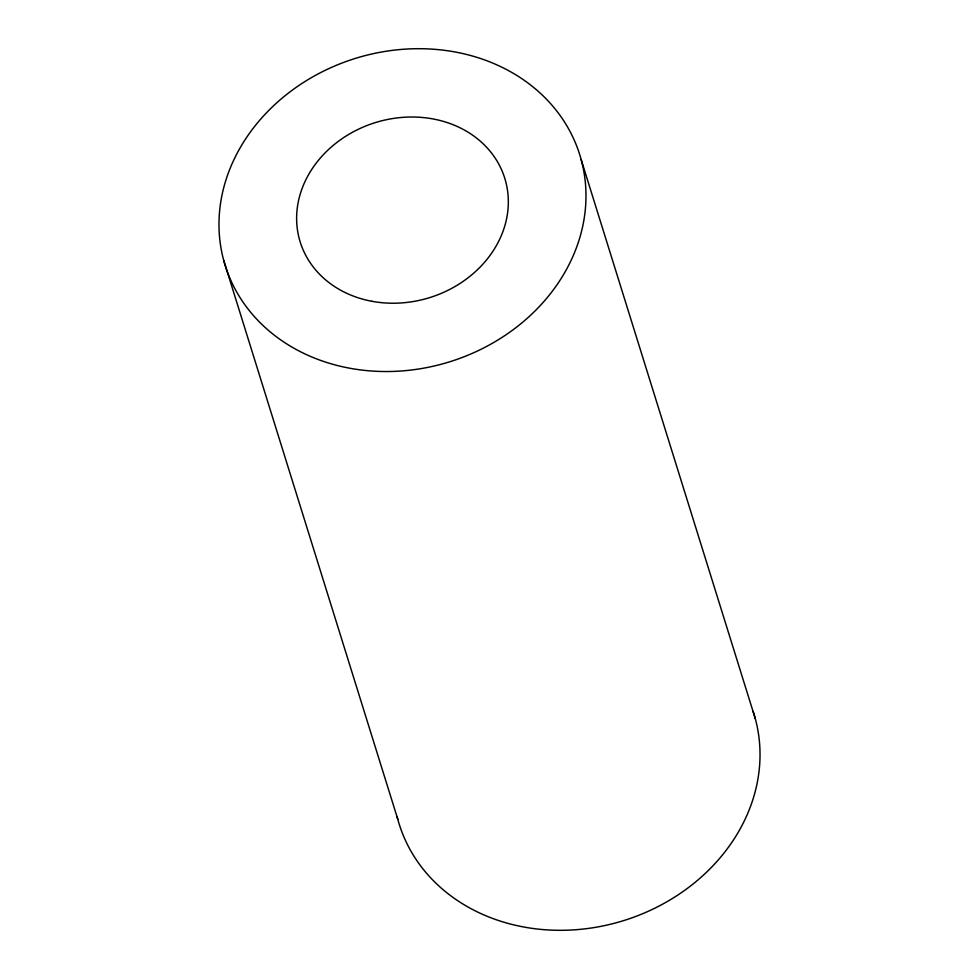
<?xml version="1.0" encoding="UTF-8"?>
<svg xmlns="http://www.w3.org/2000/svg" width="979" height="979" viewBox="0 0 979 979"><rect width="100%" height="100%" fill="white"/><g stroke="black" fill="none" stroke-linecap="round" stroke-linejoin="round"><path stroke-width="1.47" d="M581.183 159.65A185.716 158.855 -17.3 0 1 349.222 368.128A185.716 158.855 -17.3 0 1 277.033 102.562A185.716 158.855 -17.3 0 1 581.183 159.65L755.225 718.427M223.775 260.573L397.817 819.35M753.096 711.354A185.716 158.855 -17.3 0 1 620.698 921.496A185.716 158.855 -17.3 0 1 397.07 816.51M371.763 301.263A107.139 91.634 -17.3 0 0 505.568 181.005A107.139 91.634 -17.3 0 0 330.119 148.074A107.139 91.634 -17.3 0 0 371.763 301.263"/></g></svg>
